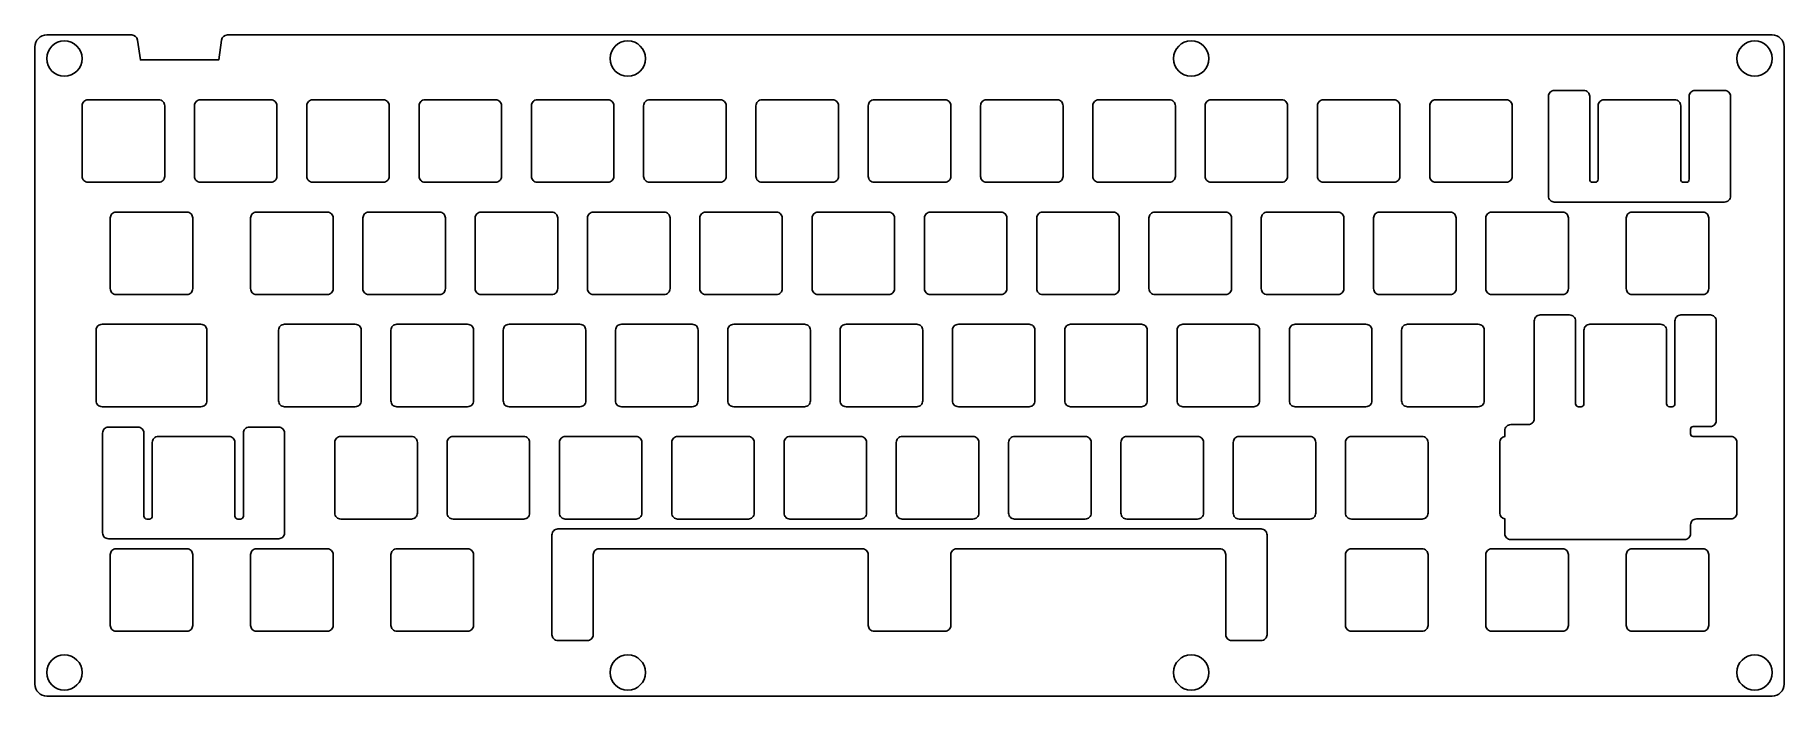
# Model space of a CAD drawing. Header units: millimetres. Extents: x 415 to 711, y 131 to 243.
import ezdxf

# ---------------------------------------------------------------- set-up
doc = ezdxf.new("R2010")
doc.units = ezdxf.units.MM
doc.layers.get('0').update_dxf_attribs({"linetype": 'CONTINUOUS'})

msp = doc.modelspace()

# ---------------------------------------------------------------- linework, layer by layer
for p, q in [((651.12, 231.47), (651.12, 219.47)), ((664.12, 232.47), (652.12, 232.47)), ((665.12, 219.47), (665.12, 231.47)), ((652.12, 218.47), (664.12, 218.47))]:
    msp.add_line(p, q)
for points in [[(711.23, 133.27, -0.414214), (709.23, 131.27), (416.53, 131.27, -0.414214), (414.52, 133.27), (414.52, 241.47, -0.414214), (416.53, 243.47), (430.94, 243.47, -0.373387), (431.93, 242.62), (432.41, 239.25), (445.69, 239.25), (446.17, 242.62, -0.373387), (447.16, 243.47), (709.23, 243.47, -0.414214), (711.23, 241.47)], [(422.52, 231.47, -0.414214), (423.52, 232.47), (435.53, 232.47, -0.414214), (436.53, 231.47), (436.53, 219.47, -0.414214), (435.53, 218.47), (423.52, 218.47, -0.414214), (422.52, 219.47)], [(441.57, 219.47), (441.57, 231.47, -0.414214), (442.57, 232.47), (454.57, 232.47, -0.414214), (455.57, 231.47), (455.57, 219.47, -0.414214), (454.57, 218.47), (442.57, 218.47, -0.414214)], [(461.62, 232.47), (473.62, 232.47, -0.414214), (474.62, 231.47), (474.62, 219.47, -0.414214), (473.62, 218.47), (461.62, 218.47, -0.414214), (460.62, 219.47), (460.62, 231.47, -0.414214)], [(492.67, 232.47, -0.414214), (493.68, 231.47), (493.68, 219.47, -0.414214), (492.67, 218.47), (480.67, 218.47, -0.414214), (479.68, 219.47), (479.68, 231.47, -0.414214), (480.67, 232.47)], [(499.72, 232.47), (511.73, 232.47, -0.414214), (512.72, 231.47), (512.72, 219.47, -0.414214), (511.73, 218.47), (499.72, 218.47, -0.414214), (498.73, 219.47), (498.73, 231.47, -0.414214)], [(530.77, 232.47, -0.414214), (531.77, 231.47), (531.77, 219.47, -0.414214), (530.77, 218.47), (518.77, 218.47, -0.414214), (517.78, 219.47), (517.78, 231.47, -0.414214), (518.77, 232.47)], [(549.83, 232.47, -0.414214), (550.83, 231.47), (550.83, 219.47, -0.414214), (549.83, 218.47), (537.83, 218.47, -0.414214), (536.83, 219.47), (536.83, 231.47, -0.414214), (537.83, 232.47)], [(568.88, 218.47, 0.414214), (569.88, 219.47), (569.88, 231.47, 0.414214), (568.88, 232.47), (556.88, 232.47, 0.414214), (555.88, 231.47), (555.88, 219.47, 0.414214), (556.88, 218.47)], [(575.92, 232.47), (587.93, 232.47, -0.414214), (588.92, 231.47), (588.92, 219.47, -0.414214), (587.93, 218.47), (575.92, 218.47, -0.414214), (574.93, 219.47), (574.93, 231.47, -0.414214)], [(607.97, 219.47, -0.414214), (606.98, 218.47), (594.98, 218.47, -0.414214), (593.97, 219.47), (593.97, 231.47, -0.414214), (594.98, 232.47), (606.98, 232.47, -0.414214), (607.97, 231.47)], [(627.02, 231.47, 0.414214), (626.03, 232.47), (614.03, 232.47, 0.414214), (613.03, 231.47), (613.03, 219.47, 0.414214), (614.03, 218.47), (626.03, 218.47, 0.414214), (627.02, 219.47)], [(632.07, 219.47), (632.07, 231.47, -0.414214), (633.08, 232.47), (645.07, 232.47, -0.414214), (646.08, 231.47), (646.08, 219.47, -0.414214), (645.07, 218.47), (633.08, 218.47, -0.414214)], [(651.12, 231.47, -0.414214), (652.12, 232.47), (664.12, 232.47, -0.414214), (665.12, 231.47), (665.12, 219.47, -0.414214), (664.12, 218.47), (652.12, 218.47, -0.414214), (651.12, 219.47)], [(672.26, 215.12), (686.7, 215.12), (701.14, 215.12, 0.414214), (702.14, 216.12), (702.14, 233.06, 0.414214), (701.14, 234.06), (696.14, 234.06, 0.414214), (695.14, 233.06), (695.14, 218.98, -0.414214), (694.64, 218.47), (694.2, 218.47, -0.414214), (693.7, 218.98), (693.7, 231.47, 0.414214), (692.7, 232.47), (680.7, 232.47, 0.414214), (679.7, 231.47), (679.7, 218.98, -0.414214), (679.2, 218.47), (678.76, 218.47, -0.414214), (678.26, 218.98), (678.26, 233.06, 0.414214), (677.26, 234.06), (672.26, 234.06, 0.414214), (671.26, 233.06), (671.26, 216.12, 0.414214)], [(427.29, 200.43), (427.29, 212.42, -0.414214), (428.29, 213.42), (440.29, 213.42, -0.414214), (441.29, 212.42), (441.29, 200.43, -0.414214), (440.29, 199.42), (428.29, 199.42, -0.414214)], [(464.1, 199.42), (452.1, 199.42, -0.414214), (451.1, 200.43), (451.1, 212.42, -0.414214), (452.1, 213.42), (464.1, 213.42, -0.414214), (465.1, 212.42), (465.1, 200.43, -0.414214)], [(484.15, 212.42), (484.15, 200.43, -0.414214), (483.15, 199.42), (471.15, 199.42, -0.414214), (470.15, 200.43), (470.15, 212.42, -0.414214), (471.15, 213.42), (483.15, 213.42, -0.414214)], [(489.2, 212.42), (489.2, 200.43, 0.414214), (490.2, 199.42), (502.2, 199.42, 0.414214), (503.2, 200.43), (503.2, 212.42, 0.414214), (502.2, 213.42), (490.2, 213.42, 0.414214)], [(508.25, 200.43), (508.25, 212.42, -0.414214), (509.25, 213.42), (521.25, 213.42, -0.414214), (522.25, 212.42), (522.25, 200.43, -0.414214), (521.25, 199.42), (509.25, 199.42, -0.414214)], [(541.3, 212.42), (541.3, 200.43, -0.414214), (540.3, 199.42), (528.3, 199.42, -0.414214), (527.3, 200.43), (527.3, 212.42, -0.414214), (528.3, 213.42), (540.3, 213.42, -0.414214)], [(546.35, 200.43), (546.35, 212.42, -0.414214), (547.35, 213.42), (559.35, 213.42, -0.414214), (560.35, 212.42), (560.35, 200.43, -0.414214), (559.35, 199.42), (547.35, 199.42, -0.414214)], [(566.4, 199.42), (578.4, 199.42, 0.414214), (579.4, 200.43), (579.4, 212.42, 0.414214), (578.4, 213.42), (566.4, 213.42, 0.414214), (565.4, 212.42), (565.4, 200.43, 0.414214)], [(598.45, 212.42), (598.45, 200.43, -0.414214), (597.45, 199.42), (585.45, 199.42, -0.414214), (584.45, 200.43), (584.45, 212.42, -0.414214), (585.45, 213.42), (597.45, 213.42, -0.414214)], [(617.5, 212.42), (617.5, 200.43, -0.414214), (616.5, 199.42), (604.5, 199.42, -0.414214), (603.5, 200.43), (603.5, 212.42, -0.414214), (604.5, 213.42), (616.5, 213.42, -0.414214)], [(622.55, 212.42, -0.414214), (623.55, 213.42), (635.55, 213.42, -0.414214), (636.55, 212.42), (636.55, 200.43, -0.414214), (635.55, 199.42), (623.55, 199.42, -0.414214), (622.55, 200.43)], [(641.6, 212.42, -0.414214), (642.6, 213.42), (654.6, 213.42, -0.414214), (655.6, 212.42), (655.6, 200.43, -0.414214), (654.6, 199.42), (642.6, 199.42, -0.414214), (641.6, 200.43)], [(660.65, 200.43, 0.414214), (661.65, 199.42), (673.65, 199.42, 0.414214), (674.65, 200.43), (674.65, 212.42, 0.414214), (673.65, 213.42), (661.65, 213.42, 0.414214), (660.65, 212.42)], [(697.46, 199.42), (685.46, 199.42, -0.414214), (684.46, 200.43), (684.46, 212.42, -0.414214), (685.46, 213.42), (697.46, 213.42, -0.414214), (698.46, 212.42), (698.46, 200.43, -0.414214)], [(703.22, 162.34, -0.414214), (702.22, 161.34), (696.37, 161.34, 0.414214), (695.37, 160.34), (695.37, 158.84), (695.37, 158.84, -0.414216), (694.37, 157.84), (664.87, 157.84), (664.87, 157.84, -0.414214), (663.87, 158.84), (663.87, 158.84), (663.87, 161.35, -0.369757), (663.02, 162.34), (663.02, 174.34, -0.369757), (663.87, 175.33), (663.87, 176.34), (663.87, 176.34, -0.414214), (664.87, 177.34), (664.87, 177.34), (667.86, 177.34, 0.414214), (668.86, 178.34), (668.86, 194.95, -0.414214), (669.86, 195.95), (674.86, 195.95, -0.414214), (675.86, 194.95), (675.86, 180.87, 0.414214), (676.36, 180.37), (676.79, 180.37, 0.414214), (677.29, 180.87), (677.29, 193.37, -0.414214), (678.29, 194.37), (690.29, 194.37, -0.414214), (691.29, 193.37), (691.29, 180.87, 0.414214), (691.79, 180.37), (692.23, 180.37, 0.414214), (692.73, 180.87), (692.73, 194.95, -0.414214), (693.73, 195.95), (698.73, 195.95, -0.414214), (699.73, 194.95), (699.73, 178.01, -0.414214), (698.73, 177.01), (695.79, 177.01, 0.414214), (695.37, 176.59), (695.37, 175.76, 0.414214), (695.79, 175.34), (702.22, 175.34, -0.414214), (703.22, 174.34)], [(443.67, 181.38), (443.67, 193.38, 0.414214), (442.67, 194.37), (425.91, 194.37, 0.414214), (424.91, 193.38), (424.91, 181.38, 0.414214), (425.91, 180.37), (442.67, 180.37, 0.414214)], [(456.86, 194.37), (468.86, 194.37, -0.414214), (469.86, 193.38), (469.86, 181.38, -0.414214), (468.86, 180.37), (456.86, 180.37, -0.414214), (455.86, 181.38), (455.86, 193.38, -0.414214)], [(474.91, 181.38), (474.91, 193.38, -0.414214), (475.91, 194.37), (487.91, 194.37, -0.414214), (488.91, 193.38), (488.91, 181.38, -0.414214), (487.91, 180.37), (475.91, 180.37, -0.414214)], [(493.96, 181.38), (493.96, 193.38, -0.414214), (494.96, 194.37), (506.96, 194.37, -0.414214), (507.96, 193.38), (507.96, 181.38, -0.414214), (506.96, 180.37), (494.96, 180.37, -0.414214)], [(513.01, 181.38, 0.414214), (514.01, 180.37), (526.01, 180.37, 0.414214), (527.01, 181.38), (527.01, 193.38, 0.414214), (526.01, 194.37), (514.01, 194.37, 0.414214), (513.01, 193.38)], [(545.06, 180.37), (533.06, 180.37, -0.414214), (532.06, 181.38), (532.06, 193.38, -0.414214), (533.06, 194.37), (545.06, 194.37, -0.414214), (546.06, 193.38), (546.06, 181.38, -0.414214)], [(551.11, 193.38, -0.414214), (552.11, 194.37), (564.11, 194.37, -0.414214), (565.11, 193.38), (565.11, 181.38, -0.414214), (564.11, 180.37), (552.11, 180.37, -0.414214), (551.11, 181.38)], [(570.16, 181.38), (570.16, 193.38, -0.414214), (571.16, 194.37), (583.16, 194.37, -0.414214), (584.16, 193.38), (584.16, 181.38, -0.414214), (583.16, 180.37), (571.16, 180.37, -0.414214)], [(602.21, 194.37), (590.21, 194.37, 0.414214), (589.21, 193.38), (589.21, 181.38, 0.414214), (590.21, 180.37), (602.21, 180.37, 0.414214), (603.21, 181.38), (603.21, 193.38, 0.414214)], [(622.26, 181.38, -0.414214), (621.26, 180.37), (609.26, 180.37, -0.414214), (608.26, 181.38), (608.26, 193.38, -0.414214), (609.26, 194.37), (621.26, 194.37, -0.414214), (622.26, 193.38)], [(627.31, 181.38, 0.414214), (628.31, 180.37), (640.31, 180.37, 0.414214), (641.31, 181.38), (641.31, 193.38, 0.414214), (640.31, 194.37), (628.31, 194.37, 0.414214), (627.31, 193.38)], [(646.36, 181.38), (646.36, 193.38, -0.414214), (647.36, 194.37), (659.36, 194.37, -0.414214), (660.36, 193.38), (660.36, 181.38, -0.414214), (659.36, 180.37), (647.36, 180.37, -0.414214)], [(448.43, 174.32, 0.414214), (447.43, 175.32), (435.43, 175.32, 0.414214), (434.43, 174.32), (434.43, 161.82, -0.414214), (433.93, 161.32), (433.49, 161.32, -0.414214), (432.99, 161.82), (432.99, 175.91, 0.414214), (431.99, 176.91), (426.99, 176.91, 0.414214), (425.99, 175.91), (425.99, 158.97, 0.414214), (426.99, 157.97), (441.43, 157.97), (455.87, 157.97, 0.414214), (456.87, 158.97), (456.87, 175.91, 0.414214), (455.87, 176.91), (450.87, 176.91, 0.414214), (449.87, 175.91), (449.87, 161.82, -0.414214), (449.37, 161.32), (448.93, 161.32, -0.414214), (448.43, 161.82)], [(479.39, 162.32, -0.414214), (478.39, 161.32), (466.39, 161.32, -0.414214), (465.39, 162.32), (465.39, 174.32, -0.414214), (466.39, 175.32), (478.39, 175.32, -0.414214), (479.39, 174.32)], [(498.44, 162.32, -0.414214), (497.44, 161.32), (485.44, 161.32, -0.414214), (484.44, 162.32), (484.44, 174.32, -0.414214), (485.44, 175.32), (497.44, 175.32, -0.414214), (498.44, 174.32)], [(517.49, 162.32), (517.49, 174.32, 0.414214), (516.49, 175.32), (504.49, 175.32, 0.414214), (503.49, 174.32), (503.49, 162.32, 0.414214), (504.49, 161.32), (516.49, 161.32, 0.414214)], [(536.54, 174.32), (536.54, 162.32, -0.414214), (535.54, 161.32), (523.54, 161.32, -0.414214), (522.54, 162.32), (522.54, 174.32, -0.414214), (523.54, 175.32), (535.54, 175.32, -0.414214)], [(541.59, 162.32), (541.59, 174.32, -0.414214), (542.59, 175.32), (554.59, 175.32, -0.414214), (555.59, 174.32), (555.59, 162.32, -0.414214), (554.59, 161.32), (542.59, 161.32, -0.414214)], [(574.64, 162.32, -0.414214), (573.64, 161.32), (561.64, 161.32, -0.414214), (560.64, 162.32), (560.64, 174.32, -0.414214), (561.64, 175.32), (573.64, 175.32, -0.414214), (574.64, 174.32)], [(592.69, 161.32, 0.414214), (593.69, 162.32), (593.69, 174.32, 0.414214), (592.69, 175.32), (580.69, 175.32, 0.414214), (579.69, 174.32), (579.69, 162.32, 0.414214), (580.69, 161.32)], [(599.74, 161.32, -0.414214), (598.74, 162.32), (598.74, 174.32, -0.414214), (599.74, 175.32), (611.74, 175.32, -0.414214), (612.74, 174.32), (612.74, 162.32, -0.414214), (611.74, 161.32)], [(631.79, 162.32), (631.79, 174.32, 0.414214), (630.79, 175.32), (618.79, 175.32, 0.414214), (617.79, 174.32), (617.79, 162.32, 0.414214), (618.79, 161.32), (630.79, 161.32, 0.414214)], [(636.84, 174.32), (636.84, 162.32, 0.414214), (637.84, 161.32), (649.84, 161.32, 0.414214), (650.84, 162.32), (650.84, 174.32, 0.414214), (649.84, 175.32), (637.84, 175.32, 0.414214)], [(569.88, 155.27, -0.414214), (570.88, 156.27), (615.52, 156.27, -0.414214), (616.52, 155.27), (616.52, 141.69, 0.414214), (617.52, 140.69), (622.52, 140.69, 0.414214), (623.52, 141.69), (623.52, 158.63, 0.414214), (622.52, 159.63), (503.22, 159.63, 0.414214), (502.22, 158.63), (502.22, 141.69, 0.414214), (503.22, 140.69), (508.22, 140.69, 0.414214), (509.23, 141.69), (509.23, 155.27, -0.414214), (510.22, 156.27), (554.88, 156.27, -0.414214), (555.88, 155.27), (555.88, 143.27, 0.414214), (556.88, 142.27), (568.88, 142.27, 0.414214), (569.88, 143.27)], [(427.29, 143.27), (427.29, 155.27, -0.414214), (428.29, 156.27), (440.29, 156.27, -0.414214), (441.29, 155.27), (441.29, 143.27, -0.414214), (440.29, 142.27), (428.29, 142.27, -0.414214)], [(465.1, 143.27, -0.414214), (464.1, 142.27), (452.1, 142.27, -0.414214), (451.1, 143.27), (451.1, 155.27, -0.414214), (452.1, 156.27), (464.1, 156.27, -0.414214), (465.1, 155.27)], [(488.91, 143.27), (488.91, 155.27, 0.414214), (487.91, 156.27), (475.91, 156.27, 0.414214), (474.91, 155.27), (474.91, 143.27, 0.414214), (475.91, 142.27), (487.91, 142.27, 0.414214)], [(636.84, 143.27), (636.84, 155.27, -0.414214), (637.84, 156.27), (649.84, 156.27, -0.414214), (650.84, 155.27), (650.84, 143.27, -0.414214), (649.84, 142.27), (637.84, 142.27, -0.414214)], [(660.65, 143.27, 0.414214), (661.65, 142.27), (673.65, 142.27, 0.414214), (674.65, 143.27), (674.65, 155.27, 0.414214), (673.65, 156.27), (661.65, 156.27, 0.414214), (660.65, 155.27)], [(685.46, 142.27), (697.46, 142.27, 0.414214), (698.46, 143.27), (698.46, 155.27, 0.414214), (697.46, 156.27), (685.46, 156.27, 0.414214), (684.46, 155.27), (684.46, 143.27, 0.414214)]]:
    msp.add_lwpolyline(points, format="xyb", close=True)
for centre in [(419.52, 239.47), (515.09, 239.47), (610.66, 239.47), (706.23, 239.47), (419.52, 135.27), (515.09, 135.27), (610.66, 135.27), (706.23, 135.27)]:
    msp.add_circle(centre, 3)
for centre, start, end in [((652.12, 231.47), 90, 180), ((664.12, 231.47), 0, 90), ((652.12, 219.47), 180, 270), ((664.12, 219.47), -90, 0)]:
    msp.add_arc(centre, 1, start, end)

doc.saveas('drawing.dxf')
